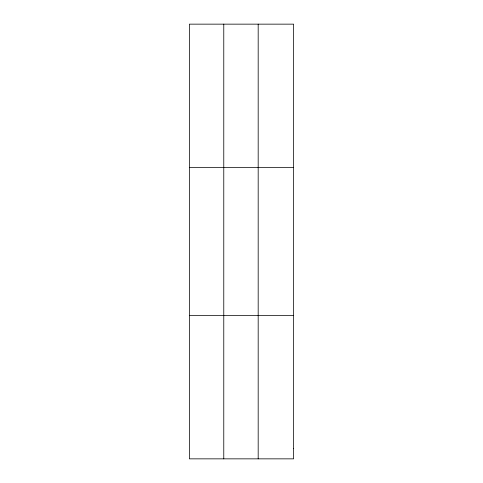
<?xml version="1.0" encoding="UTF-8"?>
<svg xmlns="http://www.w3.org/2000/svg" width="483" height="483" viewBox="0 0 483 483"><rect width="100%" height="100%" fill="white"/><g stroke="black" fill="none" stroke-linecap="round" stroke-linejoin="round"><path stroke-width="0.72" d="M223.774 24.15L223.774 458.85M258.182 24.15L258.182 458.85M189.372 167.601L293.628 167.601M189.372 315.399L293.628 315.399M293.628 448.604L293.628 458.85L189.372 458.85L189.372 24.15L293.628 24.15L293.628 448.604"/></g></svg>
